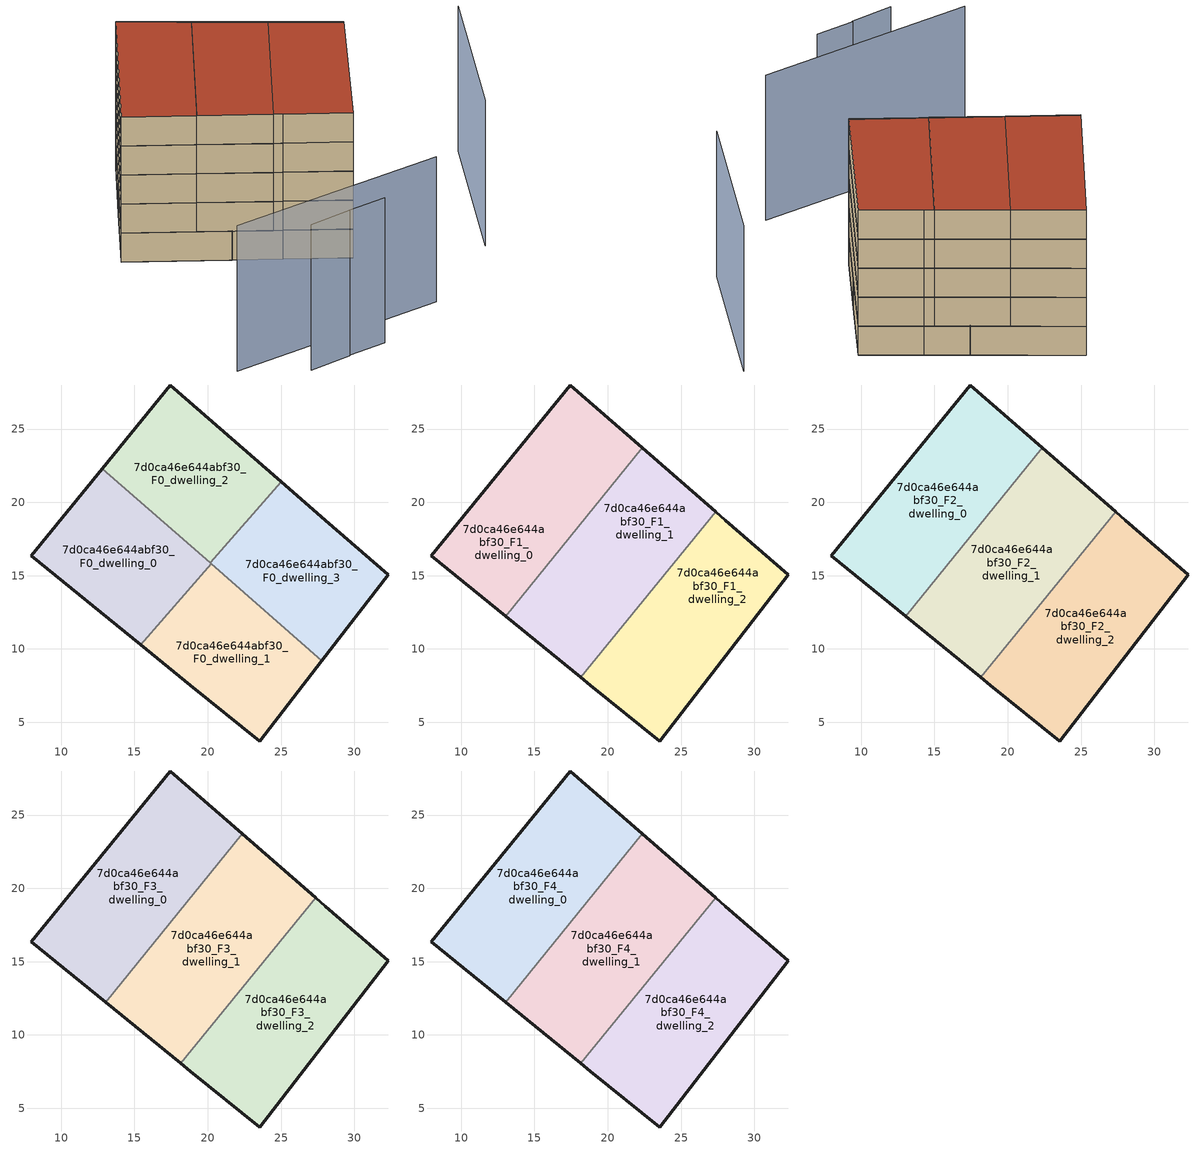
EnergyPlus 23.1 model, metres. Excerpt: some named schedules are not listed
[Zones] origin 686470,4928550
7d0ca46e644abf30_F0_dwelling_0
 floor ground (EU_floor_Construction): 15.43,10.29 20.24,15.8 12.8,22.29 7.97,16.36 z0
 wall outside (EU_wall_Construction): 15.43,10.29 7.97,16.36 12.8,22.29 z0:3
 wall to 7d0ca46e644abf30_F0_dwelling_1 (EU_wall_Construction): 20.24,15.8 15.43,10.29 z0:3
 wall to 7d0ca46e644abf30_F0_dwelling_2 (EU_wall_Construction): 12.8,22.29 20.16,15.86 z0:3
 wall to 7d0ca46e644abf30_F0_dwelling_3 (EU_wall_Construction): 20.16,15.86 20.24,15.8 z0:3
7d0ca46e644abf30_F0_dwelling_1
 floor ground (EU_floor_Construction): 23.54,3.72 27.78,9.21 20.24,15.8 15.43,10.29 18.82,7.53 z0
 wall outside (EU_wall_Construction): 27.78,9.21 23.54,3.72 18.82,7.53 15.43,10.29 z0:3
 wall to 7d0ca46e644abf30_F0_dwelling_3 (EU_wall_Construction): 20.24,15.8 27.78,9.21 z0:3
7d0ca46e644abf30_F0_dwelling_2
 floor ground (EU_floor_Construction): 20.16,15.86 25,21.4 17.44,28 12.8,22.29 z0
 wall outside (EU_wall_Construction): 12.8,22.29 17.44,28 25,21.4 z0:3
 wall to 7d0ca46e644abf30_F0_dwelling_3 (EU_wall_Construction): 25,21.4 20.16,15.86 z0:3
 ceiling adiabatic (EU_roof_Construction): 25,21.4 20.16,15.86 17.72,18 22.36,23.71 z3
7d0ca46e644abf30_F0_dwelling_3
 floor ground (EU_floor_Construction): 27.78,9.21 32.3,15.05 28.01,18.77 25,21.4 20.16,15.86 z0
 wall outside (EU_wall_Construction): 25,21.4 28.01,18.77 32.3,15.05 27.78,9.21 z0:3
 ceiling adiabatic (EU_roof_Construction): 27.35,19.35 22.71,13.64 20.16,15.86 25,21.4 z3
7d0ca46e644abf30_F1_dwelling_0
 floor to 7d0ca46e644abf30_F0_dwelling_0 (EU_floor_Construction): 13.03,12.25 17.72,18 12.8,22.29 7.97,16.36 z3
 floor to 7d0ca46e644abf30_F0_dwelling_2 (EU_floor_Construction): 17.72,18 22.36,23.71 17.44,28 12.8,22.29 z3
 wall outside (EU_wall_Construction): 13.03,12.25 7.97,16.36 17.44,28 22.36,23.71 z3:6
 wall to 7d0ca46e644abf30_F1_dwelling_1 (EU_wall_Construction): 22.36,23.71 13.03,12.25 z3:6
7d0ca46e644abf30_F1_dwelling_1
 floor to 7d0ca46e644abf30_F0_dwelling_0 (EU_floor_Construction): 15.43,10.29 20.24,15.8 17.72,18 13.03,12.25 z3
 floor to 7d0ca46e644abf30_F0_dwelling_1 (EU_floor_Construction): 18.17,8.06 22.71,13.64 20.24,15.8 15.43,10.29 z3
 floor adiabatic (EU_floor_Construction): 22.71,13.64 27.35,19.35 22.36,23.71 17.72,18 z3
 wall outside (EU_wall_Construction): 18.17,8.06 13.03,12.25 / 22.36,23.71 27.35,19.35 z3:6
 wall to 7d0ca46e644abf30_F1_dwelling_2 (EU_wall_Construction): 27.35,19.35 18.17,8.06 z3:6
7d0ca46e644abf30_F1_dwelling_2
 floor to 7d0ca46e644abf30_F0_dwelling_1 (EU_floor_Construction): 23.54,3.72 27.78,9.21 22.71,13.64 18.17,8.06 18.82,7.53 z3
 floor to 7d0ca46e644abf30_F0_dwelling_3 (EU_floor_Construction): 27.78,9.21 32.3,15.05 28.01,18.77 27.35,19.35 22.71,13.64 z3
 wall outside (EU_wall_Construction): 27.35,19.35 28.01,18.77 32.3,15.05 23.54,3.72 18.82,7.53 18.17,8.06 z3:6
7d0ca46e644abf30_F2_dwelling_0
 floor to 7d0ca46e644abf30_F1_dwelling_0 (EU_floor_Construction): 13.03,12.25 22.36,23.71 17.44,28 7.97,16.36 z6
 wall outside (EU_wall_Construction): 13.03,12.25 7.97,16.36 17.44,28 22.36,23.71 z6:9
 wall to 7d0ca46e644abf30_F2_dwelling_1 (EU_wall_Construction): 22.36,23.71 13.03,12.25 z6:9
7d0ca46e644abf30_F2_dwelling_1
 floor to 7d0ca46e644abf30_F1_dwelling_1 (EU_floor_Construction): 18.17,8.06 27.35,19.35 22.36,23.71 13.03,12.25 z6
 wall outside (EU_wall_Construction): 18.17,8.06 13.03,12.25 / 22.36,23.71 27.35,19.35 z6:9
 wall to 7d0ca46e644abf30_F2_dwelling_2 (EU_wall_Construction): 27.35,19.35 18.17,8.06 z6:9
7d0ca46e644abf30_F2_dwelling_2
 floor to 7d0ca46e644abf30_F1_dwelling_2 (EU_floor_Construction): 23.54,3.72 32.3,15.05 28.01,18.77 27.35,19.35 18.17,8.06 18.82,7.53 z6
 wall outside (EU_wall_Construction): 27.35,19.35 28.01,18.77 32.3,15.05 23.54,3.72 18.82,7.53 18.17,8.06 z6:9
7d0ca46e644abf30_F3_dwelling_0
 floor to 7d0ca46e644abf30_F2_dwelling_0 (EU_floor_Construction): 13.03,12.25 22.36,23.71 17.44,28 7.97,16.36 z9
 wall outside (EU_wall_Construction): 13.03,12.25 7.97,16.36 17.44,28 22.36,23.71 z9:12
 wall to 7d0ca46e644abf30_F3_dwelling_1 (EU_wall_Construction): 22.36,23.71 13.03,12.25 z9:12
7d0ca46e644abf30_F3_dwelling_1
 floor to 7d0ca46e644abf30_F2_dwelling_1 (EU_floor_Construction): 18.17,8.06 27.35,19.35 22.36,23.71 13.03,12.25 z9
 wall outside (EU_wall_Construction): 18.17,8.06 13.03,12.25 / 22.36,23.71 27.35,19.35 z9:12
 wall to 7d0ca46e644abf30_F3_dwelling_2 (EU_wall_Construction): 27.35,19.35 18.17,8.06 z9:12
7d0ca46e644abf30_F3_dwelling_2
 floor to 7d0ca46e644abf30_F2_dwelling_2 (EU_floor_Construction): 23.54,3.72 32.3,15.05 28.01,18.77 27.35,19.35 18.17,8.06 18.82,7.53 z9
 wall outside (EU_wall_Construction): 27.35,19.35 28.01,18.77 32.3,15.05 23.54,3.72 18.82,7.53 18.17,8.06 z9:12
7d0ca46e644abf30_F4_dwelling_0
 floor to 7d0ca46e644abf30_F3_dwelling_0 (EU_floor_Construction): 13.03,12.25 22.36,23.71 17.44,28 7.97,16.36 z12
 wall outside (EU_wall_Construction): 13.03,12.25 7.97,16.36 17.44,28 22.36,23.71 z12:15
 wall to 7d0ca46e644abf30_F4_dwelling_1 (EU_wall_Construction): 22.36,23.71 13.03,12.25 z12:15
 roof outside (EU_roof_Construction): 22.36,23.71 13.03,12.25 7.97,16.36 17.44,28 z15
7d0ca46e644abf30_F4_dwelling_1
 floor to 7d0ca46e644abf30_F3_dwelling_1 (EU_floor_Construction): 18.17,8.06 27.35,19.35 22.36,23.71 13.03,12.25 z12
 wall outside (EU_wall_Construction): 18.17,8.06 13.03,12.25 / 22.36,23.71 27.35,19.35 z12:15
 wall to 7d0ca46e644abf30_F4_dwelling_2 (EU_wall_Construction): 27.35,19.35 18.17,8.06 z12:15
 roof outside (EU_roof_Construction): 27.35,19.35 18.17,8.06 13.03,12.25 22.36,23.71 z15
7d0ca46e644abf30_F4_dwelling_2
 floor to 7d0ca46e644abf30_F3_dwelling_2 (EU_floor_Construction): 23.54,3.72 32.3,15.05 28.01,18.77 27.35,19.35 18.17,8.06 18.82,7.53 z12
 wall outside (EU_wall_Construction): 27.35,19.35 28.01,18.77 32.3,15.05 23.54,3.72 18.82,7.53 18.17,8.06 z12:15
 roof outside (EU_roof_Construction): 32.3,15.05 23.54,3.72 18.82,7.53 18.17,8.06 27.35,19.35 28.01,18.77 z15
shading: 4.37,-3.09 24.42,-6.16 / 13.29,-7.59 16.88,-8.06 / 9.27,-7.16 13.29,-7.62 / 33.44,-2.28 41.37,10.46 z0:15
[Building]
EU S2 Campaign: North Axis=0; Terrain=City; Solar Distribution=FullExterior
[Site:Location]
Bologna: Latitude=44.5; Longitude=11.25; Time Zone=1; Elevation=37
[SizingPeriod:WeatherFileDays]
AnnualSizingPeriod: Begin Month=1; Begin Day of Month=1; End Month=12; End Day of Month=31; Day of Week for Start Day=Monday; Use Weather File Daylight Saving Period=No; Use Weather File Rain and Snow Indicators=No
[MATERIAL]
EU_InternalMass_Material: Roughness=MediumRough; Thickness=0.1; Conductivity=1; Density=1800; Specific Heat=900; Thermal Absorptance=0.9; Solar Absorptance=0.7; Visible Absorptance=0.7
[MATERIAL:NOMASS] Roughness=MediumRough; Thermal Absorptance=0.9; Solar Absorptance=0.7; Visible Absorptance=0.7
Name | Thermal Resistance
EU_wall_NoMass | 0.905828
EU_roof_NoMass | 0.37593
EU_floor_NoMass | 0.67114
[CONSTRUCTION]
EU_wall_Construction: EU_wall_NoMass
EU_roof_Construction: EU_roof_NoMass
EU_floor_Construction: EU_floor_NoMass
EU_InternalMass_Construction: EU_InternalMass_Material
[ZONE] Type=1; Multiplier=1; Ceiling Height=autocalculate; Floor Area=autocalculate; Part of Total Floor Area=Yes
Name | Volume
7d0ca46e644abf30_F0_dwelling_0 | 218.55
7d0ca46e644abf30_F1_dwelling_0; 7d0ca46e644abf30_F2_dwelling_0; 7d0ca46e644abf30_F3_dwelling_0; 7d0ca46e644abf30_F4_dwelling_0; 7d0ca46e644abf30_F1_dwelling_2; 7d0ca46e644abf30_F2_dwelling_2; 7d0ca46e644abf30_F3_dwelling_2; 7d0ca46e644abf30_F4_dwelling_2 | 291.4
7d0ca46e644abf30_F0_dwelling_1 | 218.561
7d0ca46e644abf30_F1_dwelling_1; 7d0ca46e644abf30_F2_dwelling_1; 7d0ca46e644abf30_F3_dwelling_1; 7d0ca46e644abf30_F4_dwelling_1 | 291.404
7d0ca46e644abf30_F0_dwelling_2 | 218.532
7d0ca46e644abf30_F0_dwelling_3 | 218.553
[INTERNALMASS] Construction=EU_InternalMass_Construction
Name | Zone or ZoneList | Surface Area
7d0ca46e644abf30_F0_dwelling_0_EU_InternalMass | 7d0ca46e644abf30_F0_dwelling_0 | 72.8491
7d0ca46e644abf30_F0_dwelling_1_EU_InternalMass | 7d0ca46e644abf30_F0_dwelling_1 | 72.8541
7d0ca46e644abf30_F0_dwelling_2_EU_InternalMass | 7d0ca46e644abf30_F0_dwelling_2 | 72.8433
7d0ca46e644abf30_F0_dwelling_3_EU_InternalMass | 7d0ca46e644abf30_F0_dwelling_3 | 72.8506
7d0ca46e644abf30_F1_dwelling_0_EU_InternalMass | 7d0ca46e644abf30_F1_dwelling_0 | 97.1333
7d0ca46e644abf30_F1_dwelling_1_EU_InternalMass | 7d0ca46e644abf30_F1_dwelling_1 | 97.1345
7d0ca46e644abf30_F1_dwelling_2_EU_InternalMass | 7d0ca46e644abf30_F1_dwelling_2 | 97.1331
7d0ca46e644abf30_F2_dwelling_0_EU_InternalMass | 7d0ca46e644abf30_F2_dwelling_0 | 97.1333
7d0ca46e644abf30_F2_dwelling_1_EU_InternalMass | 7d0ca46e644abf30_F2_dwelling_1 | 97.1345
7d0ca46e644abf30_F2_dwelling_2_EU_InternalMass | 7d0ca46e644abf30_F2_dwelling_2 | 97.1331
7d0ca46e644abf30_F3_dwelling_0_EU_InternalMass | 7d0ca46e644abf30_F3_dwelling_0 | 97.1333
7d0ca46e644abf30_F3_dwelling_1_EU_InternalMass | 7d0ca46e644abf30_F3_dwelling_1 | 97.1345
7d0ca46e644abf30_F3_dwelling_2_EU_InternalMass | 7d0ca46e644abf30_F3_dwelling_2 | 97.1331
7d0ca46e644abf30_F4_dwelling_0_EU_InternalMass | 7d0ca46e644abf30_F4_dwelling_0 | 97.1333
7d0ca46e644abf30_F4_dwelling_1_EU_InternalMass | 7d0ca46e644abf30_F4_dwelling_1 | 97.1345
7d0ca46e644abf30_F4_dwelling_2_EU_InternalMass | 7d0ca46e644abf30_F4_dwelling_2 | 97.1331
[OTHEREQUIPMENT] Fuel Type=Electricity; Design Level Calculation Method=Watts/Area; Power per Zone Floor Area=1; Fraction Latent=0; Fraction Radiant=0; Fraction Lost=0; Carbon Dioxide Generation Rate=0; EndUse Subcategory=EU_Step8_InternalGains
Name | Zone or ZoneList or Space or SpaceList | Schedule
EU_Step8_InternalGain_7d0ca46e644abf30_F0_dwelling_0_f000 | 7d0ca46e644abf30_F0_dwelling_0 | EU_Step8_GainSchedule_7d0ca46e644abf30_F0_dwelling_0_f000
EU_Step8_InternalGain_7d0ca46e644abf30_F0_dwelling_1_f000 | 7d0ca46e644abf30_F0_dwelling_1 | EU_Step8_GainSchedule_7d0ca46e644abf30_F0_dwelling_1_f000
EU_Step8_InternalGain_7d0ca46e644abf30_F0_dwelling_2_f000 | 7d0ca46e644abf30_F0_dwelling_2 | EU_Step8_GainSchedule_7d0ca46e644abf30_F0_dwelling_2_f000
EU_Step8_InternalGain_7d0ca46e644abf30_F0_dwelling_3_f000 | 7d0ca46e644abf30_F0_dwelling_3 | EU_Step8_GainSchedule_7d0ca46e644abf30_F0_dwelling_3_f000
EU_Step8_InternalGain_7d0ca46e644abf30_F1_dwelling_0_f000 | 7d0ca46e644abf30_F1_dwelling_0 | EU_Step8_GainSchedule_7d0ca46e644abf30_F1_dwelling_0_f000
EU_Step8_InternalGain_7d0ca46e644abf30_F1_dwelling_1_f000 | 7d0ca46e644abf30_F1_dwelling_1 | EU_Step8_GainSchedule_7d0ca46e644abf30_F1_dwelling_1_f000
EU_Step8_InternalGain_7d0ca46e644abf30_F1_dwelling_2_f000 | 7d0ca46e644abf30_F1_dwelling_2 | EU_Step8_GainSchedule_7d0ca46e644abf30_F1_dwelling_2_f000
EU_Step8_InternalGain_7d0ca46e644abf30_F2_dwelling_0_f000 | 7d0ca46e644abf30_F2_dwelling_0 | EU_Step8_GainSchedule_7d0ca46e644abf30_F2_dwelling_0_f000
EU_Step8_InternalGain_7d0ca46e644abf30_F2_dwelling_1_f000 | 7d0ca46e644abf30_F2_dwelling_1 | EU_Step8_GainSchedule_7d0ca46e644abf30_F2_dwelling_1_f000
EU_Step8_InternalGain_7d0ca46e644abf30_F2_dwelling_2_f000 | 7d0ca46e644abf30_F2_dwelling_2 | EU_Step8_GainSchedule_7d0ca46e644abf30_F2_dwelling_2_f000
EU_Step8_InternalGain_7d0ca46e644abf30_F3_dwelling_0_f000 | 7d0ca46e644abf30_F3_dwelling_0 | EU_Step8_GainSchedule_7d0ca46e644abf30_F3_dwelling_0_f000
EU_Step8_InternalGain_7d0ca46e644abf30_F3_dwelling_1_f000 | 7d0ca46e644abf30_F3_dwelling_1 | EU_Step8_GainSchedule_7d0ca46e644abf30_F3_dwelling_1_f000
EU_Step8_InternalGain_7d0ca46e644abf30_F3_dwelling_2_f000 | 7d0ca46e644abf30_F3_dwelling_2 | EU_Step8_GainSchedule_7d0ca46e644abf30_F3_dwelling_2_f000
EU_Step8_InternalGain_7d0ca46e644abf30_F4_dwelling_0_f000 | 7d0ca46e644abf30_F4_dwelling_0 | EU_Step8_GainSchedule_7d0ca46e644abf30_F4_dwelling_0_f000
EU_Step8_InternalGain_7d0ca46e644abf30_F4_dwelling_1_f000 | 7d0ca46e644abf30_F4_dwelling_1 | EU_Step8_GainSchedule_7d0ca46e644abf30_F4_dwelling_1_f000
EU_Step8_InternalGain_7d0ca46e644abf30_F4_dwelling_2_f000 | 7d0ca46e644abf30_F4_dwelling_2 | EU_Step8_GainSchedule_7d0ca46e644abf30_F4_dwelling_2_f000
[ZONEVENTILATION:DESIGNFLOWRATE] Schedule=EU_AlwaysOn; Design Flow Rate Calculation Method=AirChanges/Hour; Air Changes per Hour=0.73129; Ventilation Type=Natural; Fan Pressure Rise=0; Fan Total Efficiency=1; Constant Term Coefficient=1; Temperature Term Coefficient=0; Velocity Term Coefficient=0; Velocity Squared Term Coefficient=0; Minimum Indoor Temperature=-100; Maximum Indoor Temperature=100; Delta Temperature=-100; Minimum Outdoor Temperature=-100; Maximum Outdoor Temperature=100; Maximum Wind Speed=40
Name | Zone or ZoneList or Space or SpaceList
EU_ConstantAir_7d0ca46e644abf30_F0_dwelling_0 | 7d0ca46e644abf30_F0_dwelling_0
EU_ConstantAir_7d0ca46e644abf30_F0_dwelling_1 | 7d0ca46e644abf30_F0_dwelling_1
EU_ConstantAir_7d0ca46e644abf30_F0_dwelling_2 | 7d0ca46e644abf30_F0_dwelling_2
EU_ConstantAir_7d0ca46e644abf30_F0_dwelling_3 | 7d0ca46e644abf30_F0_dwelling_3
EU_ConstantAir_7d0ca46e644abf30_F1_dwelling_0 | 7d0ca46e644abf30_F1_dwelling_0
EU_ConstantAir_7d0ca46e644abf30_F1_dwelling_1 | 7d0ca46e644abf30_F1_dwelling_1
EU_ConstantAir_7d0ca46e644abf30_F1_dwelling_2 | 7d0ca46e644abf30_F1_dwelling_2
EU_ConstantAir_7d0ca46e644abf30_F2_dwelling_0 | 7d0ca46e644abf30_F2_dwelling_0
EU_ConstantAir_7d0ca46e644abf30_F2_dwelling_1 | 7d0ca46e644abf30_F2_dwelling_1
EU_ConstantAir_7d0ca46e644abf30_F2_dwelling_2 | 7d0ca46e644abf30_F2_dwelling_2
EU_ConstantAir_7d0ca46e644abf30_F3_dwelling_0 | 7d0ca46e644abf30_F3_dwelling_0
EU_ConstantAir_7d0ca46e644abf30_F3_dwelling_1 | 7d0ca46e644abf30_F3_dwelling_1
EU_ConstantAir_7d0ca46e644abf30_F3_dwelling_2 | 7d0ca46e644abf30_F3_dwelling_2
EU_ConstantAir_7d0ca46e644abf30_F4_dwelling_0 | 7d0ca46e644abf30_F4_dwelling_0
EU_ConstantAir_7d0ca46e644abf30_F4_dwelling_1 | 7d0ca46e644abf30_F4_dwelling_1
EU_ConstantAir_7d0ca46e644abf30_F4_dwelling_2 | 7d0ca46e644abf30_F4_dwelling_2
[HVACTEMPLATE:THERMOSTAT] Constant Heating Setpoint=20; Constant Cooling Setpoint=50
EU_HeatOnly_7d0ca46e644abf30_F0_dwelling_0; EU_HeatOnly_7d0ca46e644abf30_F0_dwelling_1; EU_HeatOnly_7d0ca46e644abf30_F0_dwelling_2; EU_HeatOnly_7d0ca46e644abf30_F0_dwelling_3; EU_HeatOnly_7d0ca46e644abf30_F1_dwelling_0; EU_HeatOnly_7d0ca46e644abf30_F1_dwelling_1; EU_HeatOnly_7d0ca46e644abf30_F1_dwelling_2; EU_HeatOnly_7d0ca46e644abf30_F2_dwelling_0; EU_HeatOnly_7d0ca46e644abf30_F2_dwelling_1; EU_HeatOnly_7d0ca46e644abf30_F2_dwelling_2; EU_HeatOnly_7d0ca46e644abf30_F3_dwelling_0; EU_HeatOnly_7d0ca46e644abf30_F3_dwelling_1; EU_HeatOnly_7d0ca46e644abf30_F3_dwelling_2; EU_HeatOnly_7d0ca46e644abf30_F4_dwelling_0; EU_HeatOnly_7d0ca46e644abf30_F4_dwelling_1; EU_HeatOnly_7d0ca46e644abf30_F4_dwelling_2
[HVACTEMPLATE:ZONE:IDEALLOADSAIRSYSTEM] System Availability Schedule=EU_AlwaysOn; Maximum Heating Supply Air Temperature=50; Minimum Cooling Supply Air Temperature=13; Maximum Heating Supply Air Humidity Ratio=0.0156; Minimum Cooling Supply Air Humidity Ratio=0.0077; Heating Limit=NoLimit; Cooling Limit=NoLimit; Heating Availability Schedule=EU_AlwaysOn; Cooling Availability Schedule=EU_CoolingOff; Dehumidification Control Type=ConstantSensibleHeatRatio; Cooling Sensible Heat Ratio=0.7; Dehumidification Setpoint=60; Humidification Control Type=None; Humidification Setpoint=30; Outdoor Air Method=None; Outdoor Air Flow Rate per Person=0.00944; Outdoor Air Flow Rate per Zone Floor Area=0; Outdoor Air Flow Rate per Zone=0; Demand Controlled Ventilation Type=None; Outdoor Air Economizer Type=NoEconomizer; Heat Recovery Type=None; Sensible Heat Recovery Effectiveness=0.7; Latent Heat Recovery Effectiveness=0.65
Name | Template Thermostat
7d0ca46e644abf30_F0_dwelling_0 | EU_HeatOnly_7d0ca46e644abf30_F0_dwelling_0
7d0ca46e644abf30_F0_dwelling_1 | EU_HeatOnly_7d0ca46e644abf30_F0_dwelling_1
7d0ca46e644abf30_F0_dwelling_2 | EU_HeatOnly_7d0ca46e644abf30_F0_dwelling_2
7d0ca46e644abf30_F0_dwelling_3 | EU_HeatOnly_7d0ca46e644abf30_F0_dwelling_3
7d0ca46e644abf30_F1_dwelling_0 | EU_HeatOnly_7d0ca46e644abf30_F1_dwelling_0
7d0ca46e644abf30_F1_dwelling_1 | EU_HeatOnly_7d0ca46e644abf30_F1_dwelling_1
7d0ca46e644abf30_F1_dwelling_2 | EU_HeatOnly_7d0ca46e644abf30_F1_dwelling_2
7d0ca46e644abf30_F2_dwelling_0 | EU_HeatOnly_7d0ca46e644abf30_F2_dwelling_0
7d0ca46e644abf30_F2_dwelling_1 | EU_HeatOnly_7d0ca46e644abf30_F2_dwelling_1
7d0ca46e644abf30_F2_dwelling_2 | EU_HeatOnly_7d0ca46e644abf30_F2_dwelling_2
7d0ca46e644abf30_F3_dwelling_0 | EU_HeatOnly_7d0ca46e644abf30_F3_dwelling_0
7d0ca46e644abf30_F3_dwelling_1 | EU_HeatOnly_7d0ca46e644abf30_F3_dwelling_1
7d0ca46e644abf30_F3_dwelling_2 | EU_HeatOnly_7d0ca46e644abf30_F3_dwelling_2
7d0ca46e644abf30_F4_dwelling_0 | EU_HeatOnly_7d0ca46e644abf30_F4_dwelling_0
7d0ca46e644abf30_F4_dwelling_1 | EU_HeatOnly_7d0ca46e644abf30_F4_dwelling_1
7d0ca46e644abf30_F4_dwelling_2 | EU_HeatOnly_7d0ca46e644abf30_F4_dwelling_2
[SIZING:ZONE]
7d0ca46e644abf30_F0_dwelling_0: Zone Cooling Design Supply Air Temperature Input Method=SupplyAirTemperature; Zone Cooling Design Supply Air Temperature=13; Zone Heating Design Supply Air Temperature Input Method=SupplyAirTemperature; Zone Heating Design Supply Air Temperature=50; Zone Cooling Design Supply Air Humidity Ratio=0.008; Zone Heating Design Supply Air Humidity Ratio=0.008; Cooling Design Air Flow Method=DesignDay; Cooling Design Air Flow Rate=0; Cooling Minimum Air Flow per Zone Floor Area=0.000762; Cooling Minimum Air Flow=0; Cooling Minimum Air Flow Fraction=0.2; Heating Design Air Flow Method=DesignDay; Heating Design Air Flow Rate=0; Heating Maximum Air Flow per Zone Floor Area=0.002032; Heating Maximum Air Flow=0.141576; Heating Maximum Air Flow Fraction=0.3; Account for Dedicated Outdoor Air System=No; Dedicated Outdoor Air System Control Strategy=NeutralSupplyAir; Dedicated Outdoor Air Low Setpoint Temperature for Design=autosize; Dedicated Outdoor Air High Setpoint Temperature for Design=autosize; Zone Load Sizing Method=Sensible Load Only No Latent Load; Zone Latent Cooling Design Supply Air Humidity Ratio Input Method=HumidityRatioDifference; Zone Cooling Design Supply Air Humidity Ratio Difference=0.005; Zone Latent Heating Design Supply Air Humidity Ratio Input Method=HumidityRatioDifference; Zone Humidification Design Supply Air Humidity Ratio Difference=0.005
